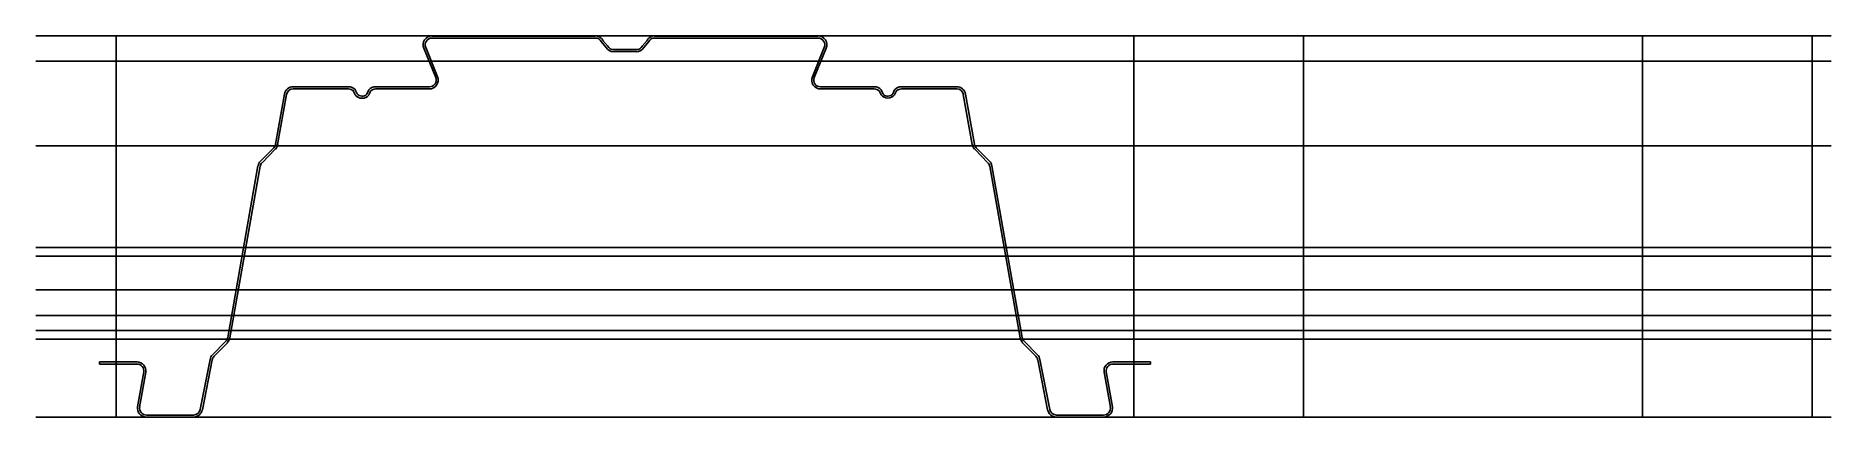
# Model space of a CAD drawing. Extents: x -47 to 1011, y 0 to 225.
import ezdxf

# ---------------------------------------------------------------- set-up
doc = ezdxf.new("R2010")
doc.units = 0
doc.layers.get('0').update_dxf_attribs({"linetype": 'CONTINUOUS'})

msp = doc.modelspace()

# ---------------------------------------------------------------- linework, layer by layer
at = {"linetype": 'CONTINUOUS'}
for p, q in [((-47.3, 225), (1011.2, 225)), ((0, -0.1), (0, 225)), ((282.5, 224.9), (186.2, 224.9)), ((186.2, 223.7), (282.5, 223.7)), ((282.5, 223.7), (186.2, 223.7)), ((289.8, 218.9), (287, 222.3)), ((313, 222.3), (310.2, 218.9)), ((413.8, 224.9), (317.5, 224.9)), ((317.5, 223.7), (413.8, 223.7)), ((413.8, 223.7), (317.5, 223.7)), ((600, -0.1), (600, 225)), ((700, -0.1), (700, 225)), ((900, -0.1), (900, 225)), ((1000, -0.1), (1000, 225)), ((181.4, 217.7), (188.4, 200.4)), ((189.5, 200.9), (182.5, 218.2)), ((182.5, 218.2), (189.5, 200.9)), ((285.9, 221.7), (288.7, 218.3)), ((288.7, 218.3), (285.9, 221.7)), ((300, 216.9), (293.3, 216.9)), ((293.3, 215.7), (300, 215.7)), ((300, 215.7), (293.3, 215.7)), ((306.7, 216.9), (300, 216.9)), ((300, 215.7), (306.7, 215.7)), ((306.7, 215.7), (300, 215.7)), ((311.3, 218.3), (314.1, 221.7)), ((314.1, 221.7), (311.3, 218.3)), ((417.5, 218.2), (410.5, 200.9)), ((410.5, 200.9), (417.5, 218.2)), ((411.6, 200.4), (418.6, 217.7)), ((-47.3, 210), (1011.2, 210)), ((99.2, 190.6), (94, 161.1)), ((137, 194.9), (104.4, 194.9)), ((104.4, 193.7), (137, 193.7)), ((137, 193.7), (104.4, 193.7)), ((139.8, 192.5), (141, 190.1)), ((141, 190.1), (139.8, 192.5)), ((142, 190.8), (141, 193.1)), ((149, 193.1), (147.8, 190.6)), ((149, 190.1), (150.2, 192.5)), ((150.2, 192.5), (149, 190.1)), ((184.7, 194.9), (153, 194.9)), ((153, 193.7), (184.7, 193.7)), ((184.7, 193.7), (153, 193.7)), ((447, 194.9), (415.3, 194.9)), ((415.3, 193.7), (447, 193.7)), ((447, 193.7), (415.3, 193.7)), ((449.8, 192.5), (451, 190.1)), ((451, 190.1), (449.8, 192.5)), ((452.2, 190.6), (451, 193.1)), ((459, 193.1), (458, 190.8)), ((459, 190.1), (460.2, 192.5)), ((460.2, 192.5), (459, 190.1)), ((495.6, 194.9), (463, 194.9)), ((463, 193.7), (495.6, 193.7)), ((495.6, 193.7), (463, 193.7)), ((506, 161.1), (500.8, 190.6)), ((95.2, 160.8), (100.5, 190.4)), ((100.5, 190.4), (95.2, 160.8)), ((499.5, 190.4), (504.8, 160.8)), ((504.8, 160.8), (499.5, 190.4)), ((-47.3, 160), (1011.2, 160)), ((92.9, 158.9), (85.1, 151)), ((514.9, 151), (507.1, 158.9)), ((83.6, 148.2), (65.8, 46.9)), ((86, 150.1), (93.8, 158.1)), ((93.8, 158.1), (86, 150.1)), ((506.2, 158.1), (514, 150.1)), ((514, 150.1), (506.2, 158.1)), ((534.2, 46.9), (516.4, 148.2)), ((67, 46.7), (84.9, 148)), ((84.9, 148), (67, 46.7)), ((515.1, 148), (533, 46.7)), ((533, 46.7), (515.1, 148)), ((-47.3, 100), (1011.2, 100)), ((-47.3, 95), (1011.2, 95)), ((-47.3, 75), (1011.2, 75)), ((-47.3, 60), (1011.2, 60)), ((-47.3, 51), (1011.2, 51)), ((-47.3, 46), (1011.2, 46)), ((64.7, 44.8), (56.8, 36.8)), ((57.7, 36), (65.6, 43.9)), ((65.6, 43.9), (57.7, 36)), ((534.4, 43.9), (542.3, 36)), ((542.3, 36), (534.4, 43.9)), ((543.2, 36.8), (535.3, 44.8)), ((12.3, 32.5), (-9.9, 32.5)), ((-9.9, 32.5), (-9.9, 31.3)), ((55.4, 34), (49.5, 4.5)), ((50.8, 4.3), (56.6, 33.8)), ((56.6, 33.8), (50.8, 4.3)), ((543.4, 33.8), (549.2, 4.3)), ((549.2, 4.3), (543.4, 33.8)), ((550.5, 4.5), (544.6, 34)), ((609.9, 32.5), (587.7, 32.5)), ((609.9, 31.3), (609.9, 32.5)), ((-9.9, 31.3), (12.3, 31.3)), ((12.3, 31.3), (0, 31.3)), ((0, 31.3), (0, -0.1)), ((16.3, 26.6), (12.6, 6.1)), ((12.6, 6.1), (16.3, 26.6)), ((13.8, 5.9), (17.5, 26.4)), ((582.5, 26.4), (586.2, 5.9)), ((587.4, 6.1), (583.7, 26.6)), ((583.7, 26.6), (587.4, 6.1)), ((587.7, 31.3), (609.9, 31.3)), ((600, 31.3), (587.7, 31.3)), ((600, -0.1), (600, 31.3)), ((-47.3, 0), (1011.2, 0)), ((45.6, 1.2), (17.8, 1.2)), ((582.2, 1.2), (554.4, 1.2)), ((0, -0.1), (17.8, -0.1)), ((17.8, -0.1), (45.6, -0.1)), ((45.6, -0.1), (554.4, -0.1)), ((554.4, -0.1), (582.2, -0.1)), ((582.2, -0.1), (600, -0.1))]:
    msp.add_line(p, q, dxfattribs=at)
for centre, radius, start, end in [((186.2, 219.7), 5.25, 89.9604, 202.039), ((186.2, 219.7), 4, 89.9728, 202.0243), ((186.2, 219.7), 4, 89.9728, 202.0243), ((282.5, 219.7), 5.25, 29.937, 90.0053), ((282.5, 219.7), 4, 30, 89.9412), ((282.5, 219.7), 4, 30, 89.9412), ((317.5, 219.7), 5.25, 89.9947, 150.063), ((317.5, 219.7), 4, 90.0588, 150), ((317.5, 219.7), 4, 90.0588, 150), ((413.8, 219.7), 5.25, 337.961, 90.0396), ((413.8, 219.7), 4, 337.9757, 90.0272), ((413.8, 219.7), 4, 337.9757, 90.0272), ((293.3, 220.9), 5.25, 210.063, 270.0683), ((293.3, 220.9), 5.25, 210.063, 270.0683), ((293.3, 220.9), 4, 210, 269.9412), ((306.7, 220.9), 4, 270.0588, 330), ((306.7, 220.9), 5.25, 269.9317, 329.937), ((306.7, 220.9), 5.25, 269.9317, 329.937), ((104.4, 189.7), 5.25, 90.0058, 170.0183), ((104.4, 189.7), 4, 90.0005, 170.0668), ((104.4, 189.7), 4, 90.0005, 170.0668), ((137, 189.7), 5.25, 40.0765, 90.0303), ((137, 189.7), 4, 44.8294, 89.9021), ((137, 189.7), 4, 44.8294, 89.9021), ((145, 193.4), 4, 221.4208, 315.0423), ((153, 189.7), 5.25, 89.9697, 139.9235), ((153, 189.7), 4, 90.0979, 135.1706), ((153, 189.7), 4, 90.0979, 135.1706), ((184.6, 198.9), 5.25, 270.1136, 21.9215), ((184.6, 198.9), 5.25, 270.1136, 21.9215), ((184.7, 198.9), 4, 270.0305, 21.8699), ((415.4, 198.9), 5.25, 158.0785, 269.8864), ((415.4, 198.9), 5.25, 158.0785, 269.8864), ((415.3, 198.9), 4, 158.1301, 269.9695), ((447, 189.7), 5.25, 40.0765, 90.0303), ((447, 189.7), 4, 44.8295, 90.0454), ((447, 189.7), 4, 44.8295, 90.0454), ((455, 193.4), 4, 224.9577, 318.5792), ((463, 189.7), 5.25, 90.0789, 139.9236), ((463, 189.7), 4, 90.0979, 135.1706), ((463, 189.7), 4, 90.0979, 135.1706), ((495.6, 189.7), 5.25, 9.9817, 89.9942), ((495.6, 189.7), 4, 9.9332, 89.9995), ((495.6, 189.7), 4, 9.9332, 89.9995), ((145, 193.4), 5.25, 220.0294, 319.9706), ((145, 193.4), 5.25, 220.0294, 319.9706), ((455, 193.5), 5.25, 220.1142, 319.8858), ((455, 193.5), 5.25, 220.1142, 319.8858), ((90.1, 161.8), 4, 315.4103, 349.949), ((90.1, 161.8), 5.25, 315.4576, 350.1009), ((90.1, 161.8), 5.25, 315.4576, 350.1009), ((509.9, 161.8), 5.25, 189.8991, 224.5424), ((509.9, 161.8), 5.25, 189.8991, 224.5424), ((509.9, 161.8), 4, 190.051, 224.5897), ((88.8, 147.3), 5.25, 135.2686, 169.9644), ((88.8, 147.3), 4, 135.454, 170.126), ((88.8, 147.3), 4, 135.454, 170.126), ((511.2, 147.3), 4, 9.874, 44.546), ((511.2, 147.3), 4, 9.874, 44.546), ((511.2, 147.3), 5.25, 10.0356, 44.7314), ((61.8, 47.6), 4, 315.2062, 349.9471), ((61.8, 47.6), 5.25, 315.2686, 349.9644), ((61.8, 47.6), 5.25, 315.2686, 349.9644), ((538.2, 47.6), 5.25, 190.0356, 224.7314), ((538.2, 47.6), 5.25, 190.0356, 224.7314), ((538.2, 47.6), 4, 190.0529, 224.7938), ((12.3, 27.3), 5.25, 349.9074, 90.1227), ((60.5, 33.1), 5.25, 135.2686, 169.9644), ((60.6, 33.1), 4, 135.454, 170.126), ((60.6, 33.1), 4, 135.454, 170.126), ((539.4, 33.1), 4, 9.874, 44.546), ((539.4, 33.1), 4, 9.874, 44.546), ((539.5, 33.1), 5.25, 10.0356, 44.7314), ((587.7, 27.3), 5.25, 89.8773, 190.0926), ((12.3, 27.3), 4, 349.9213, 90.0247), ((12.3, 27.3), 4, 349.9213, 90.0247), ((587.7, 27.3), 4, 89.9753, 190.0787), ((587.7, 27.3), 4, 89.9753, 190.0787), ((17.8, 5.2), 5.25, 170.0183, 269.9942), ((17.8, 5.2), 5.25, 170.0183, 269.9942), ((17.8, 5.2), 4, 170.0668, 269.9995), ((45.6, 5.2), 4, 269.9753, 349.9213), ((45.6, 5.2), 5.25, 269.9865, 349.9075), ((45.6, 5.2), 5.25, 269.9865, 349.9075), ((554.4, 5.2), 5.25, 190.0925, 270.0135), ((554.4, 5.2), 5.25, 190.0925, 270.0135), ((554.4, 5.2), 4, 190.0787, 270.0247), ((582.2, 5.2), 5.25, 270.0058, 9.9817), ((582.2, 5.2), 5.25, 270.0058, 9.9817), ((582.2, 5.2), 4, 270.0005, 9.9332)]:
    msp.add_arc(centre, radius, start, end, dxfattribs=at)

doc.saveas('drawing.dxf')
